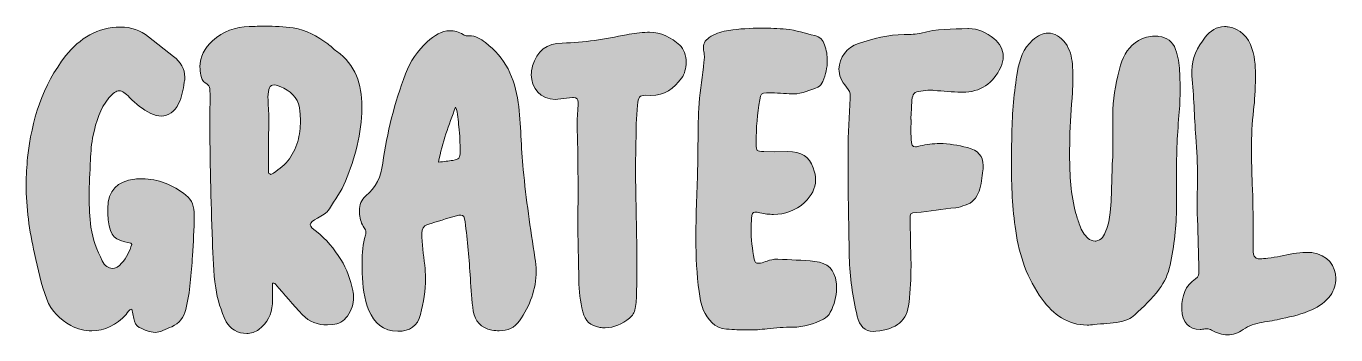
# Model space of a CAD drawing. Header units: inches. Extents: x 224 to 856, y -928 to -150.
# Drawn here: x 237 to 844, y -663 to -520 of the extents above; entities that cross this region are included whole.
import ezdxf

# ---------------------------------------------------------------- set-up
doc = ezdxf.new("R2010")
doc.units = ezdxf.units.IN
doc.header["$MEASUREMENT"] = 0
doc.layers.add('Layer 1', color=7, linetype='Continuous')

# ---------------------------------------------------------------- blocks, each defined once
blk = doc.blocks.new('block 4')
at = {"layer": 'Layer 1', "true_color": 0x040404}
h = blk.add_hatch(color=18, dxfattribs=at)
h.dxf.hatch_style = 2
edge = h.paths.add_edge_path()
edge.add_spline(control_points=[(289.26, -659.49), (287.76, -658.74), (287.09, -657.09), (286.79, -655.45), (286.79, -655.45), (285.89, -651.03), (285.89, -651.03), (284.32, -651.26), (283.94, -652.6), (283.12, -653.5), (278.93, -658.44), (273.16, -661.14), (267.25, -661.14), (263.95, -661.14), (260.66, -660.31), (257.51, -658.59), (252.42, -655.82), (248.53, -651.93), (246.36, -646.39), (243.67, -639.58), (242.47, -632.39), (240.75, -625.35), (238.28, -614.72), (236.85, -604.02), (236.85, -593.24), (236.85, -589.12), (237.08, -584.93), (237.53, -580.81), (239.4, -563.59), (244.34, -547.42), (255.27, -533.65), (261.63, -525.64), (269.87, -520.39), (280.57, -520.39), (285.44, -520.39), (289.78, -521.89), (293.6, -524.89), (293.6, -524.89), (305.2, -534.09), (305.2, -534.09), (308.42, -536.49), (310.37, -539.71), (310.37, -543.68), (310.37, -544.43), (310.29, -545.17), (310.14, -546), (309.54, -549.37), (309.1, -552.74), (307.52, -555.88), (305.65, -559.7), (302.88, -561.65), (299.44, -561.65), (297.94, -561.65), (296.29, -561.27), (294.57, -560.45), (290.75, -558.58), (287.69, -555.96), (284.77, -552.96), (282.82, -550.94), (281.4, -549.97), (279.97, -549.97), (278.55, -549.97), (277.13, -551.01), (275.18, -553.26), (270.92, -558.2), (269.34, -564.34), (267.92, -570.48), (267.02, -574.3), (266.87, -578.11), (266.65, -581.93), (266.35, -587.62), (266.05, -593.31), (266.05, -599), (266.05, -603.72), (266.27, -608.43), (266.87, -613.15), (267.62, -618.69), (269.72, -623.78), (272.11, -628.72), (273.24, -630.97), (274.96, -632.16), (276.75, -632.16), (278.18, -632.16), (279.75, -631.42), (281.1, -629.84), (283.42, -627.23), (284.84, -624.16), (285.81, -621.09), (285.44, -620.71), (285.44, -620.49), (285.29, -620.49), (277.35, -618.99), (276.16, -617.87), (274.88, -609.71), (274.73, -608.43), (274.66, -607.09), (274.66, -605.74), (274.66, -605.74), (274.66, -604.39), (274.66, -604.39), (274.81, -596.23), (279, -591.74), (287.16, -590.84), (288.28, -590.69), (289.41, -590.69), (290.53, -590.69), (298.09, -590.69), (304.83, -593.46), (310.89, -598.25), (313.81, -600.5), (314.79, -603.87), (314.79, -607.46), (314.79, -607.46), (314.79, -607.84), (314.79, -607.84), (314.64, -613.97), (314.34, -620.19), (313.96, -626.33), (313.36, -634.64), (312.84, -643.02), (310.82, -651.18), (309.84, -655), (307.9, -657.62), (304.38, -659.19), (303.03, -659.79), (301.61, -660.31), (300.26, -660.99), (298.99, -661.59), (297.79, -661.81), (296.59, -661.81), (294.05, -661.81), (291.65, -660.69), (289.26, -659.49)], knot_values=[0, 0, 0, 0, 1, 1, 1, 2, 2, 2, 3, 3, 3, 4, 4, 4, 5, 5, 5, 6, 6, 6, 7, 7, 7, 8, 8, 8, 9, 9, 9, 10, 10, 10, 11, 11, 11, 12, 12, 12, 13, 13, 13, 14, 14, 14, 15, 15, 15, 16, 16, 16, 17, 17, 17, 18, 18, 18, 19, 19, 19, 20, 20, 20, 21, 21, 21, 22, 22, 22, 23, 23, 23, 24, 24, 24, 25, 25, 25, 26, 26, 26, 27, 27, 27, 28, 28, 28, 29, 29, 29, 30, 30, 30, 31, 31, 31, 32, 32, 32, 33, 33, 33, 34, 34, 34, 35, 35, 35, 36, 36, 36, 37, 37, 37, 38, 38, 38, 39, 39, 39, 40, 40, 40, 41, 41, 41, 42, 42, 42, 43, 43, 43, 44, 44, 44, 44], degree=3, periodic=1)
h = blk.add_hatch(color=18, dxfattribs=at)
h.dxf.hatch_style = 2
edge = h.paths.add_edge_path()
edge.add_spline(control_points=[(329.54, -656.87), (327.15, -651.85), (325.5, -646.61), (324.68, -641.15), (323.55, -633.96), (323.48, -626.7), (323.18, -619.44), (322.43, -600.57), (321.98, -581.71), (321.98, -562.84), (321.98, -562.84), (322.06, -551.09), (322.06, -551.09), (322.06, -549.14), (321.98, -547.27), (319.81, -546.22), (318.54, -545.55), (318.16, -544.05), (317.86, -542.71), (317.56, -541.36), (317.41, -540.08), (317.41, -538.89), (317.41, -534.17), (319.59, -530.2), (323.25, -526.76), (327.97, -522.42), (333.88, -520.39), (340.17, -520.17), (342.64, -520.1), (345.04, -520.02), (347.51, -520.02), (351.93, -520.02), (356.34, -520.25), (360.68, -520.84), (366.52, -521.67), (371.84, -524.66), (376.63, -528.18), (378.05, -529.23), (379.25, -530.58), (380.75, -531.62), (389.58, -537.91), (392.43, -547.05), (392.43, -557.08), (392.43, -557.08), (392.43, -557.9), (392.43, -557.9), (392.28, -569.66), (389.36, -580.96), (384.87, -591.81), (382.99, -596.46), (379.92, -600.42), (377.38, -604.62), (376.18, -606.71), (373.94, -607.69), (371.91, -608.88), (369.67, -610.16), (368.55, -610.98), (368.55, -611.95), (368.55, -612.78), (369.52, -613.75), (371.39, -615.17), (376.03, -618.69), (379.55, -623.11), (382.69, -628.05), (385.54, -632.54), (387.19, -637.41), (388.31, -642.5), (388.53, -643.54), (388.61, -644.59), (388.61, -645.57), (388.61, -648.64), (387.71, -651.55), (385.76, -654.25), (384.04, -656.65), (381.65, -657.99), (378.88, -658.22), (378.88, -658.22), (376.48, -658.37), (376.48, -658.37), (372.14, -658.37), (368.02, -657.09), (364.88, -653.65), (360.61, -649.01), (356.57, -644.22), (352.38, -639.5), (352.23, -639.28), (352.08, -638.98), (351.63, -638.98), (351.63, -638.98), (351.03, -639.05), (351.03, -639.05), (351.03, -639.05), (351.03, -643.77), (351.03, -643.77), (351.03, -645.42), (351.03, -646.99), (350.95, -648.64), (350.73, -653.5), (348.71, -657.32), (344.66, -660.46), (343.09, -661.74), (341.07, -662.34), (339.05, -662.34), (335.16, -662.34), (331.19, -660.24), (329.54, -656.87)], knot_values=[0, 0, 0, 0, 1, 1, 1, 2, 2, 2, 3, 3, 3, 4, 4, 4, 5, 5, 5, 6, 6, 6, 7, 7, 7, 8, 8, 8, 9, 9, 9, 10, 10, 10, 11, 11, 11, 12, 12, 12, 13, 13, 13, 14, 14, 14, 15, 15, 15, 16, 16, 16, 17, 17, 17, 18, 18, 18, 19, 19, 19, 20, 20, 20, 21, 21, 21, 22, 22, 22, 23, 23, 23, 24, 24, 24, 25, 25, 25, 26, 26, 26, 27, 27, 27, 28, 28, 28, 29, 29, 29, 30, 30, 30, 31, 31, 31, 32, 32, 32, 33, 33, 33, 34, 34, 34, 35, 35, 35, 35], degree=3, periodic=1)
edge = h.paths.add_edge_path()
edge.add_spline(control_points=[(362.71, -573.4), (363.6, -570.25), (363.98, -567.11), (363.98, -563.82), (363.98, -562.39), (363.9, -560.97), (363.75, -559.55), (363.38, -554.31), (360.76, -550.94), (356.27, -548.69), (354.32, -547.72), (352.9, -547.2), (351.78, -547.2), (349.76, -547.2), (349.01, -548.99), (348.93, -552.89), (348.93, -556.26), (349.31, -559.62), (349.31, -563.07), (349.31, -563.07), (349.16, -574.3), (349.16, -574.3), (349.16, -574.3), (349.23, -588.15), (349.23, -588.15), (349.61, -588.3), (349.98, -588.45), (350.28, -588.67), (356.49, -585.3), (360.76, -580.28), (362.71, -573.4)], knot_values=[0, 0, 0, 0, 1, 1, 1, 2, 2, 2, 3, 3, 3, 4, 4, 4, 5, 5, 5, 6, 6, 6, 7, 7, 7, 8, 8, 8, 9, 9, 9, 10, 10, 10, 10], degree=3, periodic=1)
h = blk.add_hatch(color=18, dxfattribs=at)
h.dxf.hatch_style = 2
edge = h.paths.add_edge_path()
edge.add_spline(control_points=[(561.49, -660.31), (555.8, -659.94), (552.81, -655.9), (550.71, -651.33), (549.51, -648.71), (549.21, -645.79), (548.76, -642.95), (547.64, -634.94), (547.27, -626.93), (547.27, -618.39), (547.27, -608.58), (547.71, -598.03), (548.09, -586.05), (548.31, -579.39), (548.09, -567.56), (548.76, -555.73), (549.14, -549.29), (550.56, -543), (551.01, -536.57), (551.08, -535.67), (551.23, -534.84), (551.23, -533.94), (551.23, -533.5), (551.16, -532.97), (551.08, -532.45), (550.86, -531.55), (550.78, -530.73), (550.78, -529.98), (550.78, -527.66), (551.83, -526.16), (554.38, -524.66), (556.92, -523.17), (559.69, -522.42), (562.54, -521.97), (567.48, -521.22), (572.57, -520.92), (577.59, -520.92), (581.48, -520.92), (585.3, -521.07), (589.19, -521.37), (593.68, -521.67), (597.95, -523.61), (602.44, -524.36), (604.76, -524.81), (606.18, -526.46), (606.93, -528.71), (607.83, -531.18), (608.2, -533.57), (608.2, -535.97), (608.2, -539.19), (607.45, -542.41), (606.11, -545.55), (605.66, -546.67), (604.91, -547.87), (603.79, -548.32), (600.12, -549.59), (596.6, -551.39), (592.63, -551.39), (592.63, -551.39), (591.96, -551.39), (591.96, -551.39), (588.29, -551.16), (584.62, -550.94), (580.88, -550.86), (580.88, -550.86), (580.06, -550.86), (580.06, -550.86), (577.59, -550.86), (577.29, -551.31), (576.91, -554.16), (575.79, -560.6), (575.19, -567.11), (575.19, -573.62), (575.19, -573.62), (575.19, -574.67), (575.19, -574.67), (575.26, -577.89), (575.34, -577.96), (578.78, -578.11), (578.78, -578.11), (583.87, -578.19), (583.87, -578.19), (583.87, -578.19), (589.71, -578.11), (589.71, -578.11), (596.38, -578.11), (599.67, -580.21), (601.69, -585.68), (602.44, -587.62), (602.74, -589.49), (602.74, -591.22), (602.74, -595.11), (600.94, -598.55), (597.65, -601.62), (593.31, -605.59), (588.44, -607.16), (583.27, -607.16), (581.25, -607.16), (579.08, -606.94), (576.99, -606.49), (575.94, -606.26), (575.26, -606.11), (574.66, -606.11), (573.47, -606.11), (573.24, -606.86), (573.09, -609.11), (572.94, -610.68), (572.87, -612.25), (572.87, -613.82), (572.87, -618.54), (573.39, -623.26), (574.29, -627.9), (574.51, -629.4), (575.26, -629.84), (576.24, -629.84), (576.54, -629.84), (576.84, -629.84), (577.21, -629.77), (578.26, -629.47), (579.38, -629.17), (580.35, -628.8), (581.78, -628.27), (583.27, -627.9), (584.77, -627.9), (584.77, -627.9), (585.22, -627.9), (585.22, -627.9), (590.99, -628.2), (596.68, -628.35), (602.44, -628.95), (608.28, -629.47), (611.57, -632.84), (612.32, -638.6), (612.4, -639.58), (612.47, -640.48), (612.47, -641.45), (612.47, -645.34), (611.42, -649.01), (609.55, -652.53), (608.88, -653.88), (607.83, -655), (606.41, -655.67), (601.99, -657.92), (597.27, -659.42), (592.26, -659.42), (588.21, -659.42), (584.32, -659.72), (580.35, -660.16), (577.29, -660.54), (574.22, -660.69), (571.22, -660.69), (567.93, -660.69), (564.71, -660.54), (561.49, -660.31)], knot_values=[0, 0, 0, 0, 1, 1, 1, 2, 2, 2, 3, 3, 3, 4, 4, 4, 5, 5, 5, 6, 6, 6, 7, 7, 7, 8, 8, 8, 9, 9, 9, 10, 10, 10, 11, 11, 11, 12, 12, 12, 13, 13, 13, 14, 14, 14, 15, 15, 15, 16, 16, 16, 17, 17, 17, 18, 18, 18, 19, 19, 19, 20, 20, 20, 21, 21, 21, 22, 22, 22, 23, 23, 23, 24, 24, 24, 25, 25, 25, 26, 26, 26, 27, 27, 27, 28, 28, 28, 29, 29, 29, 30, 30, 30, 31, 31, 31, 32, 32, 32, 33, 33, 33, 34, 34, 34, 35, 35, 35, 36, 36, 36, 37, 37, 37, 38, 38, 38, 39, 39, 39, 40, 40, 40, 41, 41, 41, 42, 42, 42, 43, 43, 43, 44, 44, 44, 45, 45, 45, 46, 46, 46, 47, 47, 47, 48, 48, 48, 49, 49, 49, 50, 50, 50, 51, 51, 51, 51], degree=3, periodic=1)
h = blk.add_hatch(color=18, dxfattribs=at)
h.dxf.hatch_style = 2
edge = h.paths.add_edge_path()
edge.add_spline(control_points=[(622.06, -654.33), (619.96, -645.34), (618.54, -636.21), (618.39, -627), (618.09, -610.68), (617.79, -594.36), (617.79, -578.04), (617.79, -569.81), (618.39, -561.57), (618.84, -553.33), (618.84, -553.33), (618.84, -552.59), (618.84, -552.59), (618.84, -550.94), (618.39, -549.59), (617.12, -548.24), (614.65, -545.55), (613.6, -542.63), (613.6, -539.86), (613.6, -534.54), (617.34, -529.75), (622.58, -528.03), (629.47, -525.79), (636.51, -523.91), (643.85, -523.91), (643.85, -523.91), (644.29, -523.91), (644.29, -523.91), (646.84, -523.91), (649.23, -523.76), (651.71, -523.17), (658.82, -521.29), (666.08, -521.29), (673.34, -521.14), (673.34, -521.14), (673.64, -521.14), (673.64, -521.14), (678.06, -521.14), (681.95, -522.94), (685.39, -525.71), (688.24, -528.03), (689.74, -530.88), (689.74, -534.02), (689.74, -535.59), (689.36, -537.31), (688.61, -538.96), (685.09, -546.45), (679.18, -550.64), (670.8, -550.64), (670.8, -550.64), (670.35, -550.64), (670.35, -550.64), (666.08, -550.49), (661.89, -550.12), (657.62, -549.74), (657.02, -549.67), (656.42, -549.67), (655.82, -549.67), (654.4, -549.67), (652.9, -549.82), (651.48, -550.04), (648.49, -550.49), (647.74, -551.24), (647.44, -554.31), (647.21, -557.3), (647.06, -560.3), (646.91, -563.29), (646.91, -563.29), (646.99, -563.29), (646.99, -563.29), (646.99, -563.29), (646.91, -568.46), (646.91, -568.46), (646.91, -568.46), (647.06, -572.35), (647.06, -572.35), (647.21, -574.9), (647.66, -575.87), (649.08, -575.87), (649.68, -575.87), (650.36, -575.72), (651.18, -575.49), (654.18, -574.75), (657.25, -574.37), (660.24, -574.37), (664.51, -574.37), (668.85, -575.12), (673.12, -576.24), (678.06, -577.59), (680.45, -580.06), (680.45, -584.48), (680.45, -585.23), (680.45, -585.97), (680.3, -586.8), (679.78, -590.02), (679.7, -593.31), (678.51, -596.46), (677.31, -599.6), (675.44, -601.92), (672.14, -602.89), (670.65, -603.34), (669.22, -604.09), (667.8, -604.17), (661.59, -604.39), (655.6, -606.04), (649.38, -606.34), (646.61, -606.49), (646.61, -606.56), (646.61, -609.63), (646.69, -615.25), (646.76, -620.86), (646.91, -626.48), (646.91, -626.48), (646.99, -631.19), (646.99, -631.19), (646.99, -636.73), (646.69, -642.35), (646.09, -647.89), (645.19, -656.65), (640.48, -660.24), (630.74, -661.29), (630.74, -661.29), (629.55, -661.36), (629.55, -661.36), (625.58, -661.36), (623.11, -658.82), (622.06, -654.33)], knot_values=[0, 0, 0, 0, 1, 1, 1, 2, 2, 2, 3, 3, 3, 4, 4, 4, 5, 5, 5, 6, 6, 6, 7, 7, 7, 8, 8, 8, 9, 9, 9, 10, 10, 10, 11, 11, 11, 12, 12, 12, 13, 13, 13, 14, 14, 14, 15, 15, 15, 16, 16, 16, 17, 17, 17, 18, 18, 18, 19, 19, 19, 20, 20, 20, 21, 21, 21, 22, 22, 22, 23, 23, 23, 24, 24, 24, 25, 25, 25, 26, 26, 26, 27, 27, 27, 28, 28, 28, 29, 29, 29, 30, 30, 30, 31, 31, 31, 32, 32, 32, 33, 33, 33, 34, 34, 34, 35, 35, 35, 36, 36, 36, 37, 37, 37, 38, 38, 38, 39, 39, 39, 40, 40, 40, 41, 41, 41, 42, 42, 42, 42], degree=3, periodic=1)
h = blk.add_hatch(color=18, dxfattribs=at)
h.dxf.hatch_style = 2
edge = h.paths.add_edge_path()
edge.add_spline(control_points=[(786.25, -660.76), (785.58, -660.31), (784.9, -660.16), (784.3, -660.16), (784.3, -660.16), (783.26, -660.24), (783.26, -660.24), (782.43, -660.39), (781.68, -660.46), (781.01, -660.46), (775.7, -660.46), (772.63, -657.09), (772.48, -651.26), (772.48, -651.26), (772.48, -650.51), (772.48, -650.51), (772.48, -645.04), (774.05, -640.18), (778.91, -636.96), (780.34, -635.98), (780.41, -634.86), (780.41, -633.66), (780.41, -633.66), (780.41, -632.99), (780.41, -632.99), (780.26, -625.2), (780.11, -617.34), (779.74, -609.56), (779.66, -607.09), (779.66, -604.62), (779.66, -602.15), (779.66, -599.67), (779.66, -597.2), (779.74, -594.73), (779.74, -594.73), (779.81, -590.02), (779.81, -590.02), (779.81, -583.73), (779.51, -577.52), (778.99, -571.3), (778.24, -561.87), (778.17, -552.36), (777.19, -542.93), (777.19, -542.93), (777.12, -540.76), (777.12, -540.76), (777.12, -534.92), (779.74, -529.75), (783.33, -525.11), (785.65, -522.27), (788.57, -520.17), (792.31, -520.17), (792.84, -520.17), (793.44, -520.25), (794.04, -520.32), (799.8, -521.37), (803.24, -524.96), (805.04, -530.35), (806.69, -535.22), (806.61, -540.31), (806.69, -543.45), (806.61, -549.89), (806.31, -554.38), (805.79, -558.87), (805.04, -564.94), (804.82, -570.93), (804.82, -576.99), (804.82, -582.31), (804.97, -587.7), (805.19, -593.01), (805.49, -600.35), (805.56, -607.69), (805.56, -615.02), (805.56, -615.02), (805.56, -621.39), (805.56, -621.39), (805.56, -626.4), (805.79, -627.75), (808.86, -627.75), (809.76, -627.75), (810.96, -627.6), (812.45, -627.45), (816.35, -626.93), (820.24, -626.1), (824.21, -625.35), (826.23, -624.98), (828.17, -624.75), (830.12, -624.75), (830.12, -624.75), (832.74, -624.9), (832.74, -624.9), (840.15, -625.8), (843.89, -631.12), (843.89, -636.81), (843.89, -639.5), (843.07, -642.27), (841.42, -644.67), (839.25, -647.81), (836.11, -649.76), (832.74, -651.33), (828.4, -653.43), (823.68, -654.4), (818.97, -655.45), (815.9, -656.2), (812.83, -656.65), (809.68, -657.17), (806.54, -657.69), (803.62, -658.67), (801, -660.54), (798.6, -662.19), (796.13, -662.93), (793.66, -662.93), (791.19, -662.93), (788.72, -662.19), (786.25, -660.76)], knot_values=[0, 0, 0, 0, 1, 1, 1, 2, 2, 2, 3, 3, 3, 4, 4, 4, 5, 5, 5, 6, 6, 6, 7, 7, 7, 8, 8, 8, 9, 9, 9, 10, 10, 10, 11, 11, 11, 12, 12, 12, 13, 13, 13, 14, 14, 14, 15, 15, 15, 16, 16, 16, 17, 17, 17, 18, 18, 18, 19, 19, 19, 20, 20, 20, 21, 21, 21, 22, 22, 22, 23, 23, 23, 24, 24, 24, 25, 25, 25, 26, 26, 26, 27, 27, 27, 28, 28, 28, 29, 29, 29, 30, 30, 30, 31, 31, 31, 32, 32, 32, 33, 33, 33, 34, 34, 34, 35, 35, 35, 36, 36, 36, 37, 37, 37, 38, 38, 38, 38], degree=3, periodic=1)
h = blk.add_hatch(color=18, dxfattribs=at)
h.dxf.hatch_style = 2
edge = h.paths.add_edge_path()
edge.add_spline(control_points=[(409.05, -661.29), (402.17, -661.29), (398.27, -657.39), (395.73, -651.7), (393.41, -646.24), (392.96, -640.25), (392.51, -634.41), (392.51, -634.41), (392.51, -629.4), (392.51, -629.4), (392.51, -625.13), (392.88, -620.86), (394.08, -616.82), (394.23, -616.37), (394.31, -615.92), (394.31, -615.47), (394.31, -614.72), (394.08, -614.05), (393.56, -613.38), (392.21, -611.58), (391.61, -609.41), (391.39, -607.24), (391.31, -606.64), (391.31, -606.04), (391.31, -605.51), (391.31, -602.82), (392.13, -600.42), (394.31, -598.63), (399.1, -594.66), (401.27, -589.79), (402.17, -583.5), (404.11, -569.36), (407.56, -555.51), (412.72, -542.11), (414.89, -536.34), (418.26, -531.4), (422.75, -527.28), (426.05, -524.29), (429.49, -522.12), (433.31, -522.12), (435.25, -522.12), (437.28, -522.64), (439.45, -523.91), (439.97, -524.21), (440.57, -524.44), (441.17, -524.44), (441.17, -524.44), (442.22, -524.44), (442.22, -524.44), (445.14, -524.44), (447.46, -525.86), (449.7, -527.58), (458.91, -534.47), (463.4, -544.05), (464.9, -555.28), (466.32, -565.61), (466.17, -576.09), (467.22, -586.42), (468.64, -600.12), (470.44, -613.68), (472.69, -627.23), (473.06, -629.4), (473.21, -631.49), (473.21, -633.51), (473.21, -641.82), (470.44, -649.46), (465.5, -656.42), (463.25, -659.72), (459.96, -661.06), (456.14, -661.06), (455.09, -661.06), (453.9, -660.99), (452.7, -660.76), (447.53, -659.79), (444.91, -656.57), (444.09, -652), (443.27, -646.99), (443.12, -641.9), (442.74, -636.81), (442.14, -628.05), (441.47, -619.29), (440.27, -610.6), (439.97, -608.36), (439.6, -607.46), (438.32, -607.46), (437.8, -607.46), (437.2, -607.61), (436.3, -607.84), (431.81, -609.03), (427.39, -610.53), (422.9, -611.88), (420.88, -612.48), (420.21, -613.82), (420.21, -615.92), (420.36, -620.86), (420.96, -625.8), (421.56, -630.67), (421.85, -632.69), (421.93, -634.71), (421.93, -636.73), (421.93, -642.42), (421.03, -647.96), (419.61, -653.5), (418.26, -659.04), (414.74, -661.29), (409.2, -661.29), (409.2, -661.29), (409.05, -661.29), (409.05, -661.29)], knot_values=[0, 0, 0, 0, 1, 1, 1, 2, 2, 2, 3, 3, 3, 4, 4, 4, 5, 5, 5, 6, 6, 6, 7, 7, 7, 8, 8, 8, 9, 9, 9, 10, 10, 10, 11, 11, 11, 12, 12, 12, 13, 13, 13, 14, 14, 14, 15, 15, 15, 16, 16, 16, 17, 17, 17, 18, 18, 18, 19, 19, 19, 20, 20, 20, 21, 21, 21, 22, 22, 22, 23, 23, 23, 24, 24, 24, 25, 25, 25, 26, 26, 26, 27, 27, 27, 28, 28, 28, 29, 29, 29, 30, 30, 30, 31, 31, 31, 32, 32, 32, 33, 33, 33, 34, 34, 34, 35, 35, 35, 36, 36, 36, 36], degree=3, periodic=1)
edge = h.paths.add_edge_path()
edge.add_spline(control_points=[(434.66, -582.16), (437.5, -581.71), (438.02, -581.11), (438.02, -578.04), (437.95, -574.3), (437.88, -570.4), (437.43, -566.66), (437.05, -563.59), (437.2, -560.45), (435.85, -557.45), (432.86, -565.69), (429.64, -573.85), (427.99, -582.98), (430.61, -582.68), (432.63, -582.46), (434.66, -582.16)], knot_values=[0, 0, 0, 0, 1, 1, 1, 2, 2, 2, 3, 3, 3, 4, 4, 4, 5, 5, 5, 5], degree=3, periodic=1)
h = blk.add_hatch(color=18, dxfattribs=at)
h.dxf.hatch_style = 2
edge = h.paths.add_edge_path()
edge.add_spline(control_points=[(502.79, -659.49), (498.45, -658.82), (495.83, -656.57), (494.85, -652.3), (493.81, -647.44), (492.98, -642.57), (492.98, -637.63), (492.91, -627.6), (492.53, -617.57), (492.53, -607.91), (492.53, -607.91), (492.68, -598.1), (492.68, -598.1), (492.61, -587.1), (492.61, -576.99), (492.23, -566.81), (492.23, -566.81), (492.23, -565.09), (492.23, -565.09), (492.23, -561.94), (492.53, -558.8), (492.76, -555.73), (492.76, -555.73), (492.76, -555.28), (492.76, -555.28), (492.76, -553.71), (492.01, -553.11), (490.59, -553.11), (490.59, -553.11), (490.14, -553.11), (490.14, -553.11), (490.14, -553.11), (483.25, -553.86), (483.25, -553.86), (483.25, -553.86), (482.05, -553.93), (482.05, -553.93), (475.39, -553.93), (470.97, -548.69), (470.97, -542.48), (470.97, -541.13), (471.2, -539.78), (471.57, -538.44), (473.59, -531.55), (478.16, -527.88), (485.35, -527.81), (495.45, -527.66), (505.26, -525.93), (515.07, -523.99), (518.36, -523.39), (521.58, -523.02), (524.87, -522.79), (524.87, -522.79), (525.77, -522.79), (525.77, -522.79), (531.24, -522.79), (535.8, -525.34), (539.77, -528.78), (541.79, -530.5), (542.77, -533.65), (542.77, -536.79), (542.77, -539.41), (542.02, -542.18), (540.67, -544.05), (537.08, -548.99), (532.73, -552.06), (526.45, -552.06), (526.45, -552.06), (523.98, -551.99), (523.98, -551.99), (521.06, -551.99), (520.61, -552.89), (520.23, -556.55), (519.56, -562.24), (519.63, -568.08), (519.48, -573.77), (519.41, -577.82), (519.33, -581.78), (519.33, -585.83), (519.33, -601.02), (519.93, -616.15), (519.93, -631.34), (519.93, -635.38), (519.86, -639.35), (519.78, -643.39), (519.71, -645.87), (519.63, -648.26), (519.11, -650.73), (518.74, -652.6), (517.91, -654.18), (516.49, -655.22), (513.05, -657.84), (509.45, -659.72), (505.19, -659.72), (504.44, -659.72), (503.61, -659.64), (502.79, -659.49)], knot_values=[0, 0, 0, 0, 1, 1, 1, 2, 2, 2, 3, 3, 3, 4, 4, 4, 5, 5, 5, 6, 6, 6, 7, 7, 7, 8, 8, 8, 9, 9, 9, 10, 10, 10, 11, 11, 11, 12, 12, 12, 13, 13, 13, 14, 14, 14, 15, 15, 15, 16, 16, 16, 17, 17, 17, 18, 18, 18, 19, 19, 19, 20, 20, 20, 21, 21, 21, 22, 22, 22, 23, 23, 23, 24, 24, 24, 25, 25, 25, 26, 26, 26, 27, 27, 27, 28, 28, 28, 29, 29, 29, 30, 30, 30, 31, 31, 31, 32, 32, 32, 32], degree=3, periodic=1)
h = blk.add_hatch(color=18, dxfattribs=at)
h.dxf.hatch_style = 2
edge = h.paths.add_edge_path()
edge.add_spline(control_points=[(707.71, -646.39), (700.82, -636.96), (697.23, -626.25), (695.51, -614.8), (693.94, -604.39), (693.56, -593.91), (693.56, -583.43), (693.56, -578.86), (693.64, -574.22), (693.71, -569.66), (693.86, -560), (694.83, -550.49), (696.33, -540.98), (697.23, -535.44), (699.1, -530.43), (703.37, -526.46), (705.69, -524.29), (708.16, -523.24), (710.56, -523.24), (713.48, -523.24), (716.32, -524.81), (718.57, -527.88), (720.66, -530.8), (721.49, -534.02), (721.79, -537.54), (721.94, -539.56), (722.01, -541.58), (722.01, -543.6), (722.01, -546), (721.94, -548.32), (721.79, -550.71), (721.34, -557.83), (720.74, -564.94), (720.59, -572.05), (720.59, -572.05), (720.51, -579.91), (720.51, -579.91), (720.51, -588.97), (721.04, -597.95), (723.43, -606.79), (723.96, -608.66), (724.56, -610.46), (725.23, -612.25), (725.6, -613.45), (726.13, -614.57), (726.8, -615.55), (728.15, -617.57), (729.72, -619.51), (732.34, -619.51), (732.34, -619.51), (732.72, -619.51), (732.72, -619.51), (735.34, -619.21), (736.46, -616.89), (737.36, -614.72), (738.48, -612.1), (739, -609.26), (739.3, -606.34), (740.2, -597.2), (739.9, -588), (740.58, -578.79), (740.58, -578.79), (740.5, -565.39), (740.5, -565.39), (740.5, -565.39), (740.58, -558.65), (740.58, -558.65), (740.8, -551.61), (742.37, -544.73), (744.17, -537.99), (745.52, -533.2), (748.06, -529.23), (752.48, -526.68), (754.87, -525.26), (757.35, -524.59), (759.89, -524.59), (760.56, -524.59), (761.24, -524.66), (761.91, -524.74), (765.58, -525.19), (768.28, -527.13), (769.62, -530.73), (770.82, -534.02), (771.35, -537.31), (771.5, -540.83), (771.64, -543.6), (771.72, -546.37), (771.72, -549.07), (771.72, -553.18), (771.57, -557.3), (771.2, -561.35), (770.3, -571.15), (770, -581.04), (770, -590.92), (770, -590.92), (770.07, -603.57), (770.07, -603.57), (770.07, -612.7), (769.02, -621.69), (767.08, -630.67), (766.18, -634.71), (764.61, -638.45), (762.06, -641.82), (758.77, -646.24), (754.65, -649.91), (750.68, -653.73), (748.81, -655.6), (746.42, -656.5), (743.72, -656.94), (739.75, -657.62), (735.78, -657.77), (731.89, -658.22), (730.77, -658.37), (729.72, -658.44), (728.67, -658.44), (719.69, -658.44), (713.03, -653.65), (707.71, -646.39)], knot_values=[0, 0, 0, 0, 1, 1, 1, 2, 2, 2, 3, 3, 3, 4, 4, 4, 5, 5, 5, 6, 6, 6, 7, 7, 7, 8, 8, 8, 9, 9, 9, 10, 10, 10, 11, 11, 11, 12, 12, 12, 13, 13, 13, 14, 14, 14, 15, 15, 15, 16, 16, 16, 17, 17, 17, 18, 18, 18, 19, 19, 19, 20, 20, 20, 21, 21, 21, 22, 22, 22, 23, 23, 23, 24, 24, 24, 25, 25, 25, 26, 26, 26, 27, 27, 27, 28, 28, 28, 29, 29, 29, 30, 30, 30, 31, 31, 31, 32, 32, 32, 33, 33, 33, 34, 34, 34, 35, 35, 35, 36, 36, 36, 37, 37, 37, 38, 38, 38, 39, 39, 39, 39], degree=3, periodic=1)
at = {"layer": 'Layer 1', "lineweight": 0}
for points, knots in [([(289.26, -659.49), (287.76, -658.74), (287.09, -657.09), (286.79, -655.45), (286.79, -655.45), (285.89, -651.03), (285.89, -651.03), (284.32, -651.26), (283.94, -652.6), (283.12, -653.5), (278.93, -658.44), (273.16, -661.14), (267.25, -661.14), (263.95, -661.14), (260.66, -660.31), (257.51, -658.59), (252.42, -655.82), (248.53, -651.93), (246.36, -646.39), (243.67, -639.58), (242.47, -632.39), (240.75, -625.35), (238.28, -614.72), (236.85, -604.02), (236.85, -593.24), (236.85, -589.12), (237.08, -584.93), (237.53, -580.81), (239.4, -563.59), (244.34, -547.42), (255.27, -533.65), (261.63, -525.64), (269.87, -520.39), (280.57, -520.39), (285.44, -520.39), (289.78, -521.89), (293.6, -524.89), (293.6, -524.89), (305.2, -534.09), (305.2, -534.09), (308.42, -536.49), (310.37, -539.71), (310.37, -543.68), (310.37, -544.43), (310.29, -545.17), (310.14, -546), (309.54, -549.37), (309.1, -552.74), (307.52, -555.88), (305.65, -559.7), (302.88, -561.65), (299.44, -561.65), (297.94, -561.65), (296.29, -561.27), (294.57, -560.45), (290.75, -558.58), (287.69, -555.96), (284.77, -552.96), (282.82, -550.94), (281.4, -549.97), (279.97, -549.97), (278.55, -549.97), (277.13, -551.01), (275.18, -553.26), (270.92, -558.2), (269.34, -564.34), (267.92, -570.48), (267.02, -574.3), (266.87, -578.11), (266.65, -581.93), (266.35, -587.62), (266.05, -593.31), (266.05, -599), (266.05, -603.72), (266.27, -608.43), (266.87, -613.15), (267.62, -618.69), (269.72, -623.78), (272.11, -628.72), (273.24, -630.97), (274.96, -632.16), (276.75, -632.16), (278.18, -632.16), (279.75, -631.42), (281.1, -629.84), (283.42, -627.23), (284.84, -624.16), (285.81, -621.09), (285.44, -620.71), (285.44, -620.49), (285.29, -620.49), (277.35, -618.99), (276.16, -617.87), (274.88, -609.71), (274.73, -608.43), (274.66, -607.09), (274.66, -605.74), (274.66, -605.74), (274.66, -604.39), (274.66, -604.39), (274.81, -596.23), (279, -591.74), (287.16, -590.84), (288.28, -590.69), (289.41, -590.69), (290.53, -590.69), (298.09, -590.69), (304.83, -593.46), (310.89, -598.25), (313.81, -600.5), (314.79, -603.87), (314.79, -607.46), (314.79, -607.46), (314.79, -607.84), (314.79, -607.84), (314.64, -613.97), (314.34, -620.19), (313.96, -626.33), (313.36, -634.64), (312.84, -643.02), (310.82, -651.18), (309.84, -655), (307.9, -657.62), (304.38, -659.19), (303.03, -659.79), (301.61, -660.31), (300.26, -660.99), (298.99, -661.59), (297.79, -661.81), (296.59, -661.81), (294.05, -661.81), (291.65, -660.69), (289.26, -659.49)], [0, 0, 0, 0, 1, 1, 1, 2, 2, 2, 3, 3, 3, 4, 4, 4, 5, 5, 5, 6, 6, 6, 7, 7, 7, 8, 8, 8, 9, 9, 9, 10, 10, 10, 11, 11, 11, 12, 12, 12, 13, 13, 13, 14, 14, 14, 15, 15, 15, 16, 16, 16, 17, 17, 17, 18, 18, 18, 19, 19, 19, 20, 20, 20, 21, 21, 21, 22, 22, 22, 23, 23, 23, 24, 24, 24, 25, 25, 25, 26, 26, 26, 27, 27, 27, 28, 28, 28, 29, 29, 29, 30, 30, 30, 31, 31, 31, 32, 32, 32, 33, 33, 33, 34, 34, 34, 35, 35, 35, 36, 36, 36, 37, 37, 37, 38, 38, 38, 39, 39, 39, 40, 40, 40, 41, 41, 41, 42, 42, 42, 43, 43, 43, 44, 44, 44, 44]), ([(329.54, -656.87), (327.15, -651.85), (325.5, -646.61), (324.68, -641.15), (323.55, -633.96), (323.48, -626.7), (323.18, -619.44), (322.43, -600.57), (321.98, -581.71), (321.98, -562.84), (321.98, -562.84), (322.06, -551.09), (322.06, -551.09), (322.06, -549.14), (321.98, -547.27), (319.81, -546.22), (318.54, -545.55), (318.16, -544.05), (317.86, -542.71), (317.56, -541.36), (317.41, -540.08), (317.41, -538.89), (317.41, -534.17), (319.59, -530.2), (323.25, -526.76), (327.97, -522.42), (333.88, -520.39), (340.17, -520.17), (342.64, -520.1), (345.04, -520.02), (347.51, -520.02), (351.93, -520.02), (356.34, -520.25), (360.68, -520.84), (366.52, -521.67), (371.84, -524.66), (376.63, -528.18), (378.05, -529.23), (379.25, -530.58), (380.75, -531.62), (389.58, -537.91), (392.43, -547.05), (392.43, -557.08), (392.43, -557.08), (392.43, -557.9), (392.43, -557.9), (392.28, -569.66), (389.36, -580.96), (384.87, -591.81), (382.99, -596.46), (379.92, -600.42), (377.38, -604.62), (376.18, -606.71), (373.94, -607.69), (371.91, -608.88), (369.67, -610.16), (368.55, -610.98), (368.55, -611.95), (368.55, -612.78), (369.52, -613.75), (371.39, -615.17), (376.03, -618.69), (379.55, -623.11), (382.69, -628.05), (385.54, -632.54), (387.19, -637.41), (388.31, -642.5), (388.53, -643.54), (388.61, -644.59), (388.61, -645.57), (388.61, -648.64), (387.71, -651.55), (385.76, -654.25), (384.04, -656.65), (381.65, -657.99), (378.88, -658.22), (378.88, -658.22), (376.48, -658.37), (376.48, -658.37), (372.14, -658.37), (368.02, -657.09), (364.88, -653.65), (360.61, -649.01), (356.57, -644.22), (352.38, -639.5), (352.23, -639.28), (352.08, -638.98), (351.63, -638.98), (351.63, -638.98), (351.03, -639.05), (351.03, -639.05), (351.03, -639.05), (351.03, -643.77), (351.03, -643.77), (351.03, -645.42), (351.03, -646.99), (350.95, -648.64), (350.73, -653.5), (348.71, -657.32), (344.66, -660.46), (343.09, -661.74), (341.07, -662.34), (339.05, -662.34), (335.16, -662.34), (331.19, -660.24), (329.54, -656.87)], [0, 0, 0, 0, 1, 1, 1, 2, 2, 2, 3, 3, 3, 4, 4, 4, 5, 5, 5, 6, 6, 6, 7, 7, 7, 8, 8, 8, 9, 9, 9, 10, 10, 10, 11, 11, 11, 12, 12, 12, 13, 13, 13, 14, 14, 14, 15, 15, 15, 16, 16, 16, 17, 17, 17, 18, 18, 18, 19, 19, 19, 20, 20, 20, 21, 21, 21, 22, 22, 22, 23, 23, 23, 24, 24, 24, 25, 25, 25, 26, 26, 26, 27, 27, 27, 28, 28, 28, 29, 29, 29, 30, 30, 30, 31, 31, 31, 32, 32, 32, 33, 33, 33, 34, 34, 34, 35, 35, 35, 35]), ([(561.49, -660.31), (555.8, -659.94), (552.81, -655.9), (550.71, -651.33), (549.51, -648.71), (549.21, -645.79), (548.76, -642.95), (547.64, -634.94), (547.27, -626.93), (547.27, -618.39), (547.27, -608.58), (547.71, -598.03), (548.09, -586.05), (548.31, -579.39), (548.09, -567.56), (548.76, -555.73), (549.14, -549.29), (550.56, -543), (551.01, -536.57), (551.08, -535.67), (551.23, -534.84), (551.23, -533.94), (551.23, -533.5), (551.16, -532.97), (551.08, -532.45), (550.86, -531.55), (550.78, -530.73), (550.78, -529.98), (550.78, -527.66), (551.83, -526.16), (554.38, -524.66), (556.92, -523.17), (559.69, -522.42), (562.54, -521.97), (567.48, -521.22), (572.57, -520.92), (577.59, -520.92), (581.48, -520.92), (585.3, -521.07), (589.19, -521.37), (593.68, -521.67), (597.95, -523.61), (602.44, -524.36), (604.76, -524.81), (606.18, -526.46), (606.93, -528.71), (607.83, -531.18), (608.2, -533.57), (608.2, -535.97), (608.2, -539.19), (607.45, -542.41), (606.11, -545.55), (605.66, -546.67), (604.91, -547.87), (603.79, -548.32), (600.12, -549.59), (596.6, -551.39), (592.63, -551.39), (592.63, -551.39), (591.96, -551.39), (591.96, -551.39), (588.29, -551.16), (584.62, -550.94), (580.88, -550.86), (580.88, -550.86), (580.06, -550.86), (580.06, -550.86), (577.59, -550.86), (577.29, -551.31), (576.91, -554.16), (575.79, -560.6), (575.19, -567.11), (575.19, -573.62), (575.19, -573.62), (575.19, -574.67), (575.19, -574.67), (575.26, -577.89), (575.34, -577.96), (578.78, -578.11), (578.78, -578.11), (583.87, -578.19), (583.87, -578.19), (583.87, -578.19), (589.71, -578.11), (589.71, -578.11), (596.38, -578.11), (599.67, -580.21), (601.69, -585.68), (602.44, -587.62), (602.74, -589.49), (602.74, -591.22), (602.74, -595.11), (600.94, -598.55), (597.65, -601.62), (593.31, -605.59), (588.44, -607.16), (583.27, -607.16), (581.25, -607.16), (579.08, -606.94), (576.99, -606.49), (575.94, -606.26), (575.26, -606.11), (574.66, -606.11), (573.47, -606.11), (573.24, -606.86), (573.09, -609.11), (572.94, -610.68), (572.87, -612.25), (572.87, -613.82), (572.87, -618.54), (573.39, -623.26), (574.29, -627.9), (574.51, -629.4), (575.26, -629.84), (576.24, -629.84), (576.54, -629.84), (576.84, -629.84), (577.21, -629.77), (578.26, -629.47), (579.38, -629.17), (580.35, -628.8), (581.78, -628.27), (583.27, -627.9), (584.77, -627.9), (584.77, -627.9), (585.22, -627.9), (585.22, -627.9), (590.99, -628.2), (596.68, -628.35), (602.44, -628.95), (608.28, -629.47), (611.57, -632.84), (612.32, -638.6), (612.4, -639.58), (612.47, -640.48), (612.47, -641.45), (612.47, -645.34), (611.42, -649.01), (609.55, -652.53), (608.88, -653.88), (607.83, -655), (606.41, -655.67), (601.99, -657.92), (597.27, -659.42), (592.26, -659.42), (588.21, -659.42), (584.32, -659.72), (580.35, -660.16), (577.29, -660.54), (574.22, -660.69), (571.22, -660.69), (567.93, -660.69), (564.71, -660.54), (561.49, -660.31)], [0, 0, 0, 0, 1, 1, 1, 2, 2, 2, 3, 3, 3, 4, 4, 4, 5, 5, 5, 6, 6, 6, 7, 7, 7, 8, 8, 8, 9, 9, 9, 10, 10, 10, 11, 11, 11, 12, 12, 12, 13, 13, 13, 14, 14, 14, 15, 15, 15, 16, 16, 16, 17, 17, 17, 18, 18, 18, 19, 19, 19, 20, 20, 20, 21, 21, 21, 22, 22, 22, 23, 23, 23, 24, 24, 24, 25, 25, 25, 26, 26, 26, 27, 27, 27, 28, 28, 28, 29, 29, 29, 30, 30, 30, 31, 31, 31, 32, 32, 32, 33, 33, 33, 34, 34, 34, 35, 35, 35, 36, 36, 36, 37, 37, 37, 38, 38, 38, 39, 39, 39, 40, 40, 40, 41, 41, 41, 42, 42, 42, 43, 43, 43, 44, 44, 44, 45, 45, 45, 46, 46, 46, 47, 47, 47, 48, 48, 48, 49, 49, 49, 50, 50, 50, 51, 51, 51, 51]), ([(622.06, -654.33), (619.96, -645.34), (618.54, -636.21), (618.39, -627), (618.09, -610.68), (617.79, -594.36), (617.79, -578.04), (617.79, -569.81), (618.39, -561.57), (618.84, -553.33), (618.84, -553.33), (618.84, -552.59), (618.84, -552.59), (618.84, -550.94), (618.39, -549.59), (617.12, -548.24), (614.65, -545.55), (613.6, -542.63), (613.6, -539.86), (613.6, -534.54), (617.34, -529.75), (622.58, -528.03), (629.47, -525.79), (636.51, -523.91), (643.85, -523.91), (643.85, -523.91), (644.29, -523.91), (644.29, -523.91), (646.84, -523.91), (649.23, -523.76), (651.71, -523.17), (658.82, -521.29), (666.08, -521.29), (673.34, -521.14), (673.34, -521.14), (673.64, -521.14), (673.64, -521.14), (678.06, -521.14), (681.95, -522.94), (685.39, -525.71), (688.24, -528.03), (689.74, -530.88), (689.74, -534.02), (689.74, -535.59), (689.36, -537.31), (688.61, -538.96), (685.09, -546.45), (679.18, -550.64), (670.8, -550.64), (670.8, -550.64), (670.35, -550.64), (670.35, -550.64), (666.08, -550.49), (661.89, -550.12), (657.62, -549.74), (657.02, -549.67), (656.42, -549.67), (655.82, -549.67), (654.4, -549.67), (652.9, -549.82), (651.48, -550.04), (648.49, -550.49), (647.74, -551.24), (647.44, -554.31), (647.21, -557.3), (647.06, -560.3), (646.91, -563.29), (646.91, -563.29), (646.99, -563.29), (646.99, -563.29), (646.99, -563.29), (646.91, -568.46), (646.91, -568.46), (646.91, -568.46), (647.06, -572.35), (647.06, -572.35), (647.21, -574.9), (647.66, -575.87), (649.08, -575.87), (649.68, -575.87), (650.36, -575.72), (651.18, -575.49), (654.18, -574.75), (657.25, -574.37), (660.24, -574.37), (664.51, -574.37), (668.85, -575.12), (673.12, -576.24), (678.06, -577.59), (680.45, -580.06), (680.45, -584.48), (680.45, -585.23), (680.45, -585.97), (680.3, -586.8), (679.78, -590.02), (679.7, -593.31), (678.51, -596.46), (677.31, -599.6), (675.44, -601.92), (672.14, -602.89), (670.65, -603.34), (669.22, -604.09), (667.8, -604.17), (661.59, -604.39), (655.6, -606.04), (649.38, -606.34), (646.61, -606.49), (646.61, -606.56), (646.61, -609.63), (646.69, -615.25), (646.76, -620.86), (646.91, -626.48), (646.91, -626.48), (646.99, -631.19), (646.99, -631.19), (646.99, -636.73), (646.69, -642.35), (646.09, -647.89), (645.19, -656.65), (640.48, -660.24), (630.74, -661.29), (630.74, -661.29), (629.55, -661.36), (629.55, -661.36), (625.58, -661.36), (623.11, -658.82), (622.06, -654.33)], [0, 0, 0, 0, 1, 1, 1, 2, 2, 2, 3, 3, 3, 4, 4, 4, 5, 5, 5, 6, 6, 6, 7, 7, 7, 8, 8, 8, 9, 9, 9, 10, 10, 10, 11, 11, 11, 12, 12, 12, 13, 13, 13, 14, 14, 14, 15, 15, 15, 16, 16, 16, 17, 17, 17, 18, 18, 18, 19, 19, 19, 20, 20, 20, 21, 21, 21, 22, 22, 22, 23, 23, 23, 24, 24, 24, 25, 25, 25, 26, 26, 26, 27, 27, 27, 28, 28, 28, 29, 29, 29, 30, 30, 30, 31, 31, 31, 32, 32, 32, 33, 33, 33, 34, 34, 34, 35, 35, 35, 36, 36, 36, 37, 37, 37, 38, 38, 38, 39, 39, 39, 40, 40, 40, 41, 41, 41, 42, 42, 42, 42]), ([(786.25, -660.76), (785.58, -660.31), (784.9, -660.16), (784.3, -660.16), (784.3, -660.16), (783.26, -660.24), (783.26, -660.24), (782.43, -660.39), (781.68, -660.46), (781.01, -660.46), (775.7, -660.46), (772.63, -657.09), (772.48, -651.26), (772.48, -651.26), (772.48, -650.51), (772.48, -650.51), (772.48, -645.04), (774.05, -640.18), (778.91, -636.96), (780.34, -635.98), (780.41, -634.86), (780.41, -633.66), (780.41, -633.66), (780.41, -632.99), (780.41, -632.99), (780.26, -625.2), (780.11, -617.34), (779.74, -609.56), (779.66, -607.09), (779.66, -604.62), (779.66, -602.15), (779.66, -599.67), (779.66, -597.2), (779.74, -594.73), (779.74, -594.73), (779.81, -590.02), (779.81, -590.02), (779.81, -583.73), (779.51, -577.52), (778.99, -571.3), (778.24, -561.87), (778.17, -552.36), (777.19, -542.93), (777.19, -542.93), (777.12, -540.76), (777.12, -540.76), (777.12, -534.92), (779.74, -529.75), (783.33, -525.11), (785.65, -522.27), (788.57, -520.17), (792.31, -520.17), (792.84, -520.17), (793.44, -520.25), (794.04, -520.32), (799.8, -521.37), (803.24, -524.96), (805.04, -530.35), (806.69, -535.22), (806.61, -540.31), (806.69, -543.45), (806.61, -549.89), (806.31, -554.38), (805.79, -558.87), (805.04, -564.94), (804.82, -570.93), (804.82, -576.99), (804.82, -582.31), (804.97, -587.7), (805.19, -593.01), (805.49, -600.35), (805.56, -607.69), (805.56, -615.02), (805.56, -615.02), (805.56, -621.39), (805.56, -621.39), (805.56, -626.4), (805.79, -627.75), (808.86, -627.75), (809.76, -627.75), (810.96, -627.6), (812.45, -627.45), (816.35, -626.93), (820.24, -626.1), (824.21, -625.35), (826.23, -624.98), (828.17, -624.75), (830.12, -624.75), (830.12, -624.75), (832.74, -624.9), (832.74, -624.9), (840.15, -625.8), (843.89, -631.12), (843.89, -636.81), (843.89, -639.5), (843.07, -642.27), (841.42, -644.67), (839.25, -647.81), (836.11, -649.76), (832.74, -651.33), (828.4, -653.43), (823.68, -654.4), (818.97, -655.45), (815.9, -656.2), (812.83, -656.65), (809.68, -657.17), (806.54, -657.69), (803.62, -658.67), (801, -660.54), (798.6, -662.19), (796.13, -662.93), (793.66, -662.93), (791.19, -662.93), (788.72, -662.19), (786.25, -660.76)], [0, 0, 0, 0, 1, 1, 1, 2, 2, 2, 3, 3, 3, 4, 4, 4, 5, 5, 5, 6, 6, 6, 7, 7, 7, 8, 8, 8, 9, 9, 9, 10, 10, 10, 11, 11, 11, 12, 12, 12, 13, 13, 13, 14, 14, 14, 15, 15, 15, 16, 16, 16, 17, 17, 17, 18, 18, 18, 19, 19, 19, 20, 20, 20, 21, 21, 21, 22, 22, 22, 23, 23, 23, 24, 24, 24, 25, 25, 25, 26, 26, 26, 27, 27, 27, 28, 28, 28, 29, 29, 29, 30, 30, 30, 31, 31, 31, 32, 32, 32, 33, 33, 33, 34, 34, 34, 35, 35, 35, 36, 36, 36, 37, 37, 37, 38, 38, 38, 38]), ([(409.05, -661.29), (402.17, -661.29), (398.27, -657.39), (395.73, -651.7), (393.41, -646.24), (392.96, -640.25), (392.51, -634.41), (392.51, -634.41), (392.51, -629.4), (392.51, -629.4), (392.51, -625.13), (392.88, -620.86), (394.08, -616.82), (394.23, -616.37), (394.31, -615.92), (394.31, -615.47), (394.31, -614.72), (394.08, -614.05), (393.56, -613.38), (392.21, -611.58), (391.61, -609.41), (391.39, -607.24), (391.31, -606.64), (391.31, -606.04), (391.31, -605.51), (391.31, -602.82), (392.13, -600.42), (394.31, -598.63), (399.1, -594.66), (401.27, -589.79), (402.17, -583.5), (404.11, -569.36), (407.56, -555.51), (412.72, -542.11), (414.89, -536.34), (418.26, -531.4), (422.75, -527.28), (426.05, -524.29), (429.49, -522.12), (433.31, -522.12), (435.25, -522.12), (437.28, -522.64), (439.45, -523.91), (439.97, -524.21), (440.57, -524.44), (441.17, -524.44), (441.17, -524.44), (442.22, -524.44), (442.22, -524.44), (445.14, -524.44), (447.46, -525.86), (449.7, -527.58), (458.91, -534.47), (463.4, -544.05), (464.9, -555.28), (466.32, -565.61), (466.17, -576.09), (467.22, -586.42), (468.64, -600.12), (470.44, -613.68), (472.69, -627.23), (473.06, -629.4), (473.21, -631.49), (473.21, -633.51), (473.21, -641.82), (470.44, -649.46), (465.5, -656.42), (463.25, -659.72), (459.96, -661.06), (456.14, -661.06), (455.09, -661.06), (453.9, -660.99), (452.7, -660.76), (447.53, -659.79), (444.91, -656.57), (444.09, -652), (443.27, -646.99), (443.12, -641.9), (442.74, -636.81), (442.14, -628.05), (441.47, -619.29), (440.27, -610.6), (439.97, -608.36), (439.6, -607.46), (438.32, -607.46), (437.8, -607.46), (437.2, -607.61), (436.3, -607.84), (431.81, -609.03), (427.39, -610.53), (422.9, -611.88), (420.88, -612.48), (420.21, -613.82), (420.21, -615.92), (420.36, -620.86), (420.96, -625.8), (421.56, -630.67), (421.85, -632.69), (421.93, -634.71), (421.93, -636.73), (421.93, -642.42), (421.03, -647.96), (419.61, -653.5), (418.26, -659.04), (414.74, -661.29), (409.2, -661.29), (409.2, -661.29), (409.05, -661.29), (409.05, -661.29)], [0, 0, 0, 0, 1, 1, 1, 2, 2, 2, 3, 3, 3, 4, 4, 4, 5, 5, 5, 6, 6, 6, 7, 7, 7, 8, 8, 8, 9, 9, 9, 10, 10, 10, 11, 11, 11, 12, 12, 12, 13, 13, 13, 14, 14, 14, 15, 15, 15, 16, 16, 16, 17, 17, 17, 18, 18, 18, 19, 19, 19, 20, 20, 20, 21, 21, 21, 22, 22, 22, 23, 23, 23, 24, 24, 24, 25, 25, 25, 26, 26, 26, 27, 27, 27, 28, 28, 28, 29, 29, 29, 30, 30, 30, 31, 31, 31, 32, 32, 32, 33, 33, 33, 34, 34, 34, 35, 35, 35, 36, 36, 36, 36]), ([(502.79, -659.49), (498.45, -658.82), (495.83, -656.57), (494.85, -652.3), (493.81, -647.44), (492.98, -642.57), (492.98, -637.63), (492.91, -627.6), (492.53, -617.57), (492.53, -607.91), (492.53, -607.91), (492.68, -598.1), (492.68, -598.1), (492.61, -587.1), (492.61, -576.99), (492.23, -566.81), (492.23, -566.81), (492.23, -565.09), (492.23, -565.09), (492.23, -561.94), (492.53, -558.8), (492.76, -555.73), (492.76, -555.73), (492.76, -555.28), (492.76, -555.28), (492.76, -553.71), (492.01, -553.11), (490.59, -553.11), (490.59, -553.11), (490.14, -553.11), (490.14, -553.11), (490.14, -553.11), (483.25, -553.86), (483.25, -553.86), (483.25, -553.86), (482.05, -553.93), (482.05, -553.93), (475.39, -553.93), (470.97, -548.69), (470.97, -542.48), (470.97, -541.13), (471.2, -539.78), (471.57, -538.44), (473.59, -531.55), (478.16, -527.88), (485.35, -527.81), (495.45, -527.66), (505.26, -525.93), (515.07, -523.99), (518.36, -523.39), (521.58, -523.02), (524.87, -522.79), (524.87, -522.79), (525.77, -522.79), (525.77, -522.79), (531.24, -522.79), (535.8, -525.34), (539.77, -528.78), (541.79, -530.5), (542.77, -533.65), (542.77, -536.79), (542.77, -539.41), (542.02, -542.18), (540.67, -544.05), (537.08, -548.99), (532.73, -552.06), (526.45, -552.06), (526.45, -552.06), (523.98, -551.99), (523.98, -551.99), (521.06, -551.99), (520.61, -552.89), (520.23, -556.55), (519.56, -562.24), (519.63, -568.08), (519.48, -573.77), (519.41, -577.82), (519.33, -581.78), (519.33, -585.83), (519.33, -601.02), (519.93, -616.15), (519.93, -631.34), (519.93, -635.38), (519.86, -639.35), (519.78, -643.39), (519.71, -645.87), (519.63, -648.26), (519.11, -650.73), (518.74, -652.6), (517.91, -654.18), (516.49, -655.22), (513.05, -657.84), (509.45, -659.72), (505.19, -659.72), (504.44, -659.72), (503.61, -659.64), (502.79, -659.49)], [0, 0, 0, 0, 1, 1, 1, 2, 2, 2, 3, 3, 3, 4, 4, 4, 5, 5, 5, 6, 6, 6, 7, 7, 7, 8, 8, 8, 9, 9, 9, 10, 10, 10, 11, 11, 11, 12, 12, 12, 13, 13, 13, 14, 14, 14, 15, 15, 15, 16, 16, 16, 17, 17, 17, 18, 18, 18, 19, 19, 19, 20, 20, 20, 21, 21, 21, 22, 22, 22, 23, 23, 23, 24, 24, 24, 25, 25, 25, 26, 26, 26, 27, 27, 27, 28, 28, 28, 29, 29, 29, 30, 30, 30, 31, 31, 31, 32, 32, 32, 32]), ([(707.71, -646.39), (700.82, -636.96), (697.23, -626.25), (695.51, -614.8), (693.94, -604.39), (693.56, -593.91), (693.56, -583.43), (693.56, -578.86), (693.64, -574.22), (693.71, -569.66), (693.86, -560), (694.83, -550.49), (696.33, -540.98), (697.23, -535.44), (699.1, -530.43), (703.37, -526.46), (705.69, -524.29), (708.16, -523.24), (710.56, -523.24), (713.48, -523.24), (716.32, -524.81), (718.57, -527.88), (720.66, -530.8), (721.49, -534.02), (721.79, -537.54), (721.94, -539.56), (722.01, -541.58), (722.01, -543.6), (722.01, -546), (721.94, -548.32), (721.79, -550.71), (721.34, -557.83), (720.74, -564.94), (720.59, -572.05), (720.59, -572.05), (720.51, -579.91), (720.51, -579.91), (720.51, -588.97), (721.04, -597.95), (723.43, -606.79), (723.96, -608.66), (724.56, -610.46), (725.23, -612.25), (725.6, -613.45), (726.13, -614.57), (726.8, -615.55), (728.15, -617.57), (729.72, -619.51), (732.34, -619.51), (732.34, -619.51), (732.72, -619.51), (732.72, -619.51), (735.34, -619.21), (736.46, -616.89), (737.36, -614.72), (738.48, -612.1), (739, -609.26), (739.3, -606.34), (740.2, -597.2), (739.9, -588), (740.58, -578.79), (740.58, -578.79), (740.5, -565.39), (740.5, -565.39), (740.5, -565.39), (740.58, -558.65), (740.58, -558.65), (740.8, -551.61), (742.37, -544.73), (744.17, -537.99), (745.52, -533.2), (748.06, -529.23), (752.48, -526.68), (754.87, -525.26), (757.35, -524.59), (759.89, -524.59), (760.56, -524.59), (761.24, -524.66), (761.91, -524.74), (765.58, -525.19), (768.28, -527.13), (769.62, -530.73), (770.82, -534.02), (771.35, -537.31), (771.5, -540.83), (771.64, -543.6), (771.72, -546.37), (771.72, -549.07), (771.72, -553.18), (771.57, -557.3), (771.2, -561.35), (770.3, -571.15), (770, -581.04), (770, -590.92), (770, -590.92), (770.07, -603.57), (770.07, -603.57), (770.07, -612.7), (769.02, -621.69), (767.08, -630.67), (766.18, -634.71), (764.61, -638.45), (762.06, -641.82), (758.77, -646.24), (754.65, -649.91), (750.68, -653.73), (748.81, -655.6), (746.42, -656.5), (743.72, -656.94), (739.75, -657.62), (735.78, -657.77), (731.89, -658.22), (730.77, -658.37), (729.72, -658.44), (728.67, -658.44), (719.69, -658.44), (713.03, -653.65), (707.71, -646.39)], [0, 0, 0, 0, 1, 1, 1, 2, 2, 2, 3, 3, 3, 4, 4, 4, 5, 5, 5, 6, 6, 6, 7, 7, 7, 8, 8, 8, 9, 9, 9, 10, 10, 10, 11, 11, 11, 12, 12, 12, 13, 13, 13, 14, 14, 14, 15, 15, 15, 16, 16, 16, 17, 17, 17, 18, 18, 18, 19, 19, 19, 20, 20, 20, 21, 21, 21, 22, 22, 22, 23, 23, 23, 24, 24, 24, 25, 25, 25, 26, 26, 26, 27, 27, 27, 28, 28, 28, 29, 29, 29, 30, 30, 30, 31, 31, 31, 32, 32, 32, 33, 33, 33, 34, 34, 34, 35, 35, 35, 36, 36, 36, 37, 37, 37, 38, 38, 38, 39, 39, 39, 39]), ([(362.71, -573.4), (363.6, -570.25), (363.98, -567.11), (363.98, -563.82), (363.98, -562.39), (363.9, -560.97), (363.75, -559.55), (363.38, -554.31), (360.76, -550.94), (356.27, -548.69), (354.32, -547.72), (352.9, -547.2), (351.78, -547.2), (349.76, -547.2), (349.01, -548.99), (348.93, -552.89), (348.93, -556.26), (349.31, -559.62), (349.31, -563.07), (349.31, -563.07), (349.16, -574.3), (349.16, -574.3), (349.16, -574.3), (349.23, -588.15), (349.23, -588.15), (349.61, -588.3), (349.98, -588.45), (350.28, -588.67), (356.49, -585.3), (360.76, -580.28), (362.71, -573.4)], [0, 0, 0, 0, 1, 1, 1, 2, 2, 2, 3, 3, 3, 4, 4, 4, 5, 5, 5, 6, 6, 6, 7, 7, 7, 8, 8, 8, 9, 9, 9, 10, 10, 10, 10]), ([(434.66, -582.16), (437.5, -581.71), (438.02, -581.11), (438.02, -578.04), (437.95, -574.3), (437.88, -570.4), (437.43, -566.66), (437.05, -563.59), (437.2, -560.45), (435.85, -557.45), (432.86, -565.69), (429.64, -573.85), (427.99, -582.98), (430.61, -582.68), (432.63, -582.46), (434.66, -582.16)], [0, 0, 0, 0, 1, 1, 1, 2, 2, 2, 3, 3, 3, 4, 4, 4, 5, 5, 5, 5])]:
    blk.add_open_spline(points, degree=3, knots=knots, dxfattribs=at)
blk = doc.blocks.new('block 2')
at = {"layer": 'Layer 1'}
blk.add_blockref('block 4', (0, 0), dxfattribs=at)

msp = doc.modelspace()

# ---------------------------------------------------------------- block references
at = {"layer": 'Layer 1'}
msp.add_blockref('block 2', (0, 0), dxfattribs=at)

doc.saveas('drawing.dxf')
